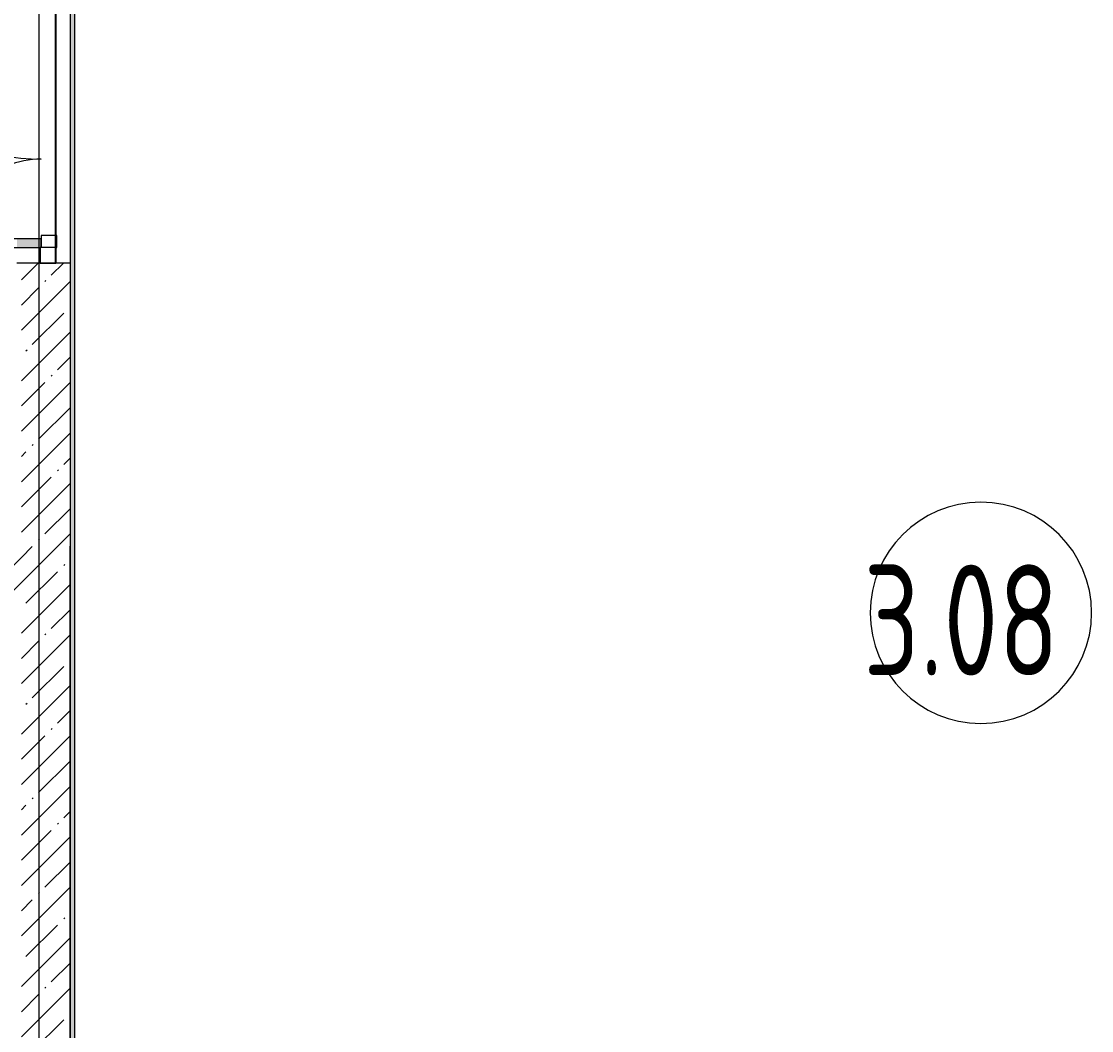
# Model space of a CAD drawing. Header units: millimetres. Extents: x -1113 to 415037, y -3642 to 354837.
# Drawn here: x 364707 to 369543, y 5711 to 10271 of the extents above; entities that cross this region are included whole.
import ezdxf

# ---------------------------------------------------------------- set-up
doc = ezdxf.new("R2010")
doc.units = ezdxf.units.MM
for name, color, linetype, lineweight in [('A-AREA-IDEN', 7, 'Continuous', 9), ('A-DETL-GENF', 7, 'Continuous', 9), ('A-FLOR', 7, 'Continuous', 9), ('A-GLAZ-CWMG', 7, 'Continuous', 9), ('A-GLAZ-CWMG-1', 7, 'Continuous', 20), ('A-WALL', 7, 'Continuous', 5), ('I-WALL', 7, 'Continuous', 5), ('Оси', 7, 'Continuous', 9)]:
    doc.layers.add(name, color=color, linetype=linetype, lineweight=lineweight)
doc.layers.add('A-AREA-PATT-3', color=7, linetype='Continuous', lineweight=5, true_color=0xe6fae8, transparency=1)
doc.layers.add('A-FLOR-PATT-1', color=7, linetype='Continuous', lineweight=9, true_color=0xeef6ff, transparency=0.5)
for name, color, linetype, lineweight, true_color in [('A-DOOR-1', 7, 'Continuous', 5, 0xc0c0c0), ('A-WALL-1', 9, 'Continuous', 5, 0x808080), ('A-WALL-FNSH-1', 9, 'Continuous', 5, 0x808080)]:
    doc.layers.add(name, color=color, linetype=linetype, lineweight=lineweight, true_color=true_color)
doc.styles.add('СПДС', font='ГОСТ тип А.ttf', dxfattribs={"width": 0.9})
pattern_1 = [(45, (289227.4, 1e-08), (-114.04925, 114.04925), []), (45, (289341.45, 1e-08), (-114.04925, 114.04925), [201.612, -40.322, 6.706, -33.617])]

# ---------------------------------------------------------------- blocks, each defined once
blk = doc.blocks.new('Прямоугольный импост - 50 x 70 мм-32306832-Объем проектирования 3 этажа')
at = {"layer": 'A-GLAZ-CWMG-1'}
for p, q in [((-70, 35), (0, 35)), ((-70, -35), (-70, 35)), ((0, 35), (0, -35)), ((0, -35), (-70, -35))]:
    blk.add_line(p, q, dxfattribs=at)
blk = doc.blocks.new('Дверь_Витражная_остекление_ - ДВН_ДАО_Главный вход_1200 в свету Д-22 _п_-32306833-Объем проектирования 3 этажа')
at = {"layer": 'A-DETL-GENF'}
for p, q in [((-650, 35), (-650, 40)), ((-650, 40), (-595, 40)), ((-595, 40), (-595, -30)), ((650, 40), (595, 40)), ((595, 40), (595, -30)), ((650, 35), (650, 40)), ((-610, -30), (-650, -30)), ((-595, -30), (-650, -30)), ((-650, -35), (-650, -930)), ((-610, -930), (-610, -30)), ((595, -30), (650, -30)), ((610, -30), (610, -430)), ((650, -30), (610, -30)), ((650, -430), (650, -35)), ((610, -430), (650, -430)), ((-650, -930), (-610, -930))]:
    blk.add_line(p, q, dxfattribs=at)
at = {"layer": 'A-DOOR-1'}
for p, q in [((-650, -930), (-650, -35)), ((650, -430), (650, -35))]:
    blk.add_line(p, q, dxfattribs=at)
for centre, radius, start, end in [((-650, -30), 900, 270, 0), ((650, -30), 400, 180, 270)]:
    blk.add_arc(centre, radius, start, end, dxfattribs=at)
blk = doc.blocks.new('Марка_Помещения - Номер-25198446-Объем проектирования 3 этажа')
at = {"layer": 'A-AREA-IDEN'}
for start, end in [(360, 180), (180, 360)]:
    blk.add_arc((0, 0), 2.5, start, end, dxfattribs=at)

msp = doc.modelspace()

# ---------------------------------------------------------------- hatches: boundary and pattern name
at = {"layer": 'A-AREA-PATT-3'}
h = msp.add_hatch(color=256, dxfattribs=at)
h.paths.add_polyline_path([(364947.4, 9179), (364947.4, 10619), (364937.4, 10619), (364938.7, 9179), (364944.1, 9179)])
h.paths.add_polyline_path([(367737.2, 11321), (367742.4, 11321), (367742.4, 11325), (366542.4, 11325), (366542.4, 11321), (367177.6, 11321)])
at = {"layer": 'A-FLOR-PATT-1'}
h = msp.add_hatch(color=256, dxfattribs=at)
h.paths.add_polyline_path([(364687.4, 9249), (364797.4, 9249), (364797.4, 9289), (364687.4, 9289)])
h.paths.add_polyline_path([(364687.4, 10509), (364797.4, 10509), (364797.4, 10549), (364687.4, 10549)])
at = {"layer": 'I-WALL'}
h = msp.add_hatch(dxfattribs=at)
h.set_pattern_fill('FP_1', color=256, style=0, pattern_type=2)
h.set_pattern_definition(pattern_1)
h.paths.add_polyline_path([(364707.4, 7900), (364927.4, 7900), (364927.4, 9179), (364707.4, 9179), (364707.4, 8200)])
h.paths.add_polyline_path([(364865.7, 10619), (364927.4, 10619), (364927.4, 10900), (364707.4, 10900), (364707.4, 10619)])
h = msp.add_hatch(dxfattribs=at)
h.set_pattern_fill('FP_191', color=256, style=0, pattern_type=2)
h.set_pattern_definition([(0, (289227.4, 1e-08), (243.84, 60.96), [20.117, -162.763, 20.117, -162.763, -975.36]), (0, (289227.4, 1e-08), (243.84, 60.96), [-365.76, 20.117, -345.643, 20.117, -162.763, -426.72]), (0, (289227.4, 1e-08), (243.84, 60.96), [-914.4, 20.117, -101.803, 20.117, -284.683]), (120, (289318.84, 30.48), (-174.71291, 180.691634), [20.117, -162.763, 20.117, -162.763, -975.36]), (120, (289318.84, 30.48), (-174.71291, 180.691634), [-365.76, 20.117, -345.643, 20.117, -162.763, -426.72]), (120, (289318.84, 30.48), (-174.71291, 180.691634), [-914.4, 20.117, -101.803, 20.117, -284.683]), (240, (289349.32, 152.4), (-69.12709, -241.651634), [20.117, -162.763, 20.117, -162.763, -975.36]), (240, (289349.32, 152.4), (-69.12709, -241.651634), [-365.76, 20.117, -345.643, 20.117, -162.763, -426.72]), (240, (289349.32, 152.4), (-69.12709, -241.651634), [-914.4, 20.117, -101.803, 20.117, -284.683])])
h.paths.add_polyline_path([(364927.4, 4050), (364947.4, 4050), (364946.4, 10880), (364927.4, 10900), (364927.4, 4050)])
h.paths.add_polyline_path([(364947.4, 10880), (364947.4, 10900), (364927.4, 10900)])
h = msp.add_hatch(dxfattribs=at)
h.set_pattern_fill('FP_1', color=256, style=0, pattern_type=2)
h.set_pattern_definition(pattern_1)
h.paths.add_polyline_path([(364687.4, 7680), (364707.4, 7680), (364707.4, 7900), (362932.4, 7900), (362932.4, 7680), (363914.3, 7680)])
h.paths.add_polyline_path([(361194.8, 7680), (361532.4, 7680), (361532.4, 7900), (361087.4, 7900), (361087.4, 7680)])
h = msp.add_hatch(dxfattribs=at)
h.set_pattern_fill('FP_1', color=256, style=0, pattern_type=2)
h.set_pattern_definition(pattern_1)
h.paths.add_polyline_path([(364707.4, 120), (364927.4, 120), (364927.4, 350), (364707.4, 350), (364707.4, 140)])
h.paths.add_polyline_path([(364707.4, 1150), (364927.4, 1150), (364927.4, 3550), (364707.4, 3550), (364707.4, 1620)])
h.paths.add_polyline_path([(364707.4, 4050), (364927.4, 4050), (364927.4, 7900), (364707.4, 7900), (364707.4, 4483.7)])

# ---------------------------------------------------------------- linework, layer by layer
msp.add_lwpolyline([(364862.4, 9179), (364862.4, 10579)])
at = {"layer": 'A-FLOR'}
msp.add_line((364948.4, 4070), (364948.4, 9100), dxfattribs=at)
at = {"layer": 'A-WALL'}
msp.add_line((364947.4, 10880), (364947.4, 4070), dxfattribs=at)
at = {"layer": 'A-WALL-1'}
for p, q in [((364927.4, 10900), (364927.4, 4050)), ((364927.4, 9179), (364687.4, 9179)), ((364927.4, 4050), (364927.4, 7900))]:
    msp.add_line(p, q, dxfattribs=at)
at = {"layer": 'A-WALL-FNSH-1'}
for p, q in [((364948.4, 9179), (364947.4, 9179)), ((364948.4, 9100), (364948.4, 9179))]:
    msp.add_line(p, q, dxfattribs=at)
at = {"layer": 'Оси'}
msp.add_lwpolyline([(364787.4, -1906.3), (364787.4, 3093.7), (364787.4, 22578.1), (364787.4, 27578.1)], dxfattribs=at)

# ---------------------------------------------------------------- block references
at = {"layer": 'A-AREA-IDEN', "xscale": 199.9999999999999, "yscale": 199.9999999999999, "zscale": 199.9999999999999}
msp.add_blockref('Марка_Помещения - Номер-25198446-Объем проектирования 3 этажа', (369043.2, 7598.6), dxfattribs=at)
at = {"layer": 'A-DOOR-1', "rotation": 269.9999999999994}
msp.add_blockref('Дверь_Витражная_остекление_ - ДВН_ДАО_Главный вход_1200 в свету Д-22 _п_-32306833-Объем проектирования 3 этажа', (364827.4, 9899), dxfattribs=at)
at = {"layer": 'A-GLAZ-CWMG', "extrusion": (0, 0, -1), "rotation": 270.0000000000006}
msp.add_blockref('Прямоугольный импост - 50 x 70 мм-32306832-Объем проектирования 3 этажа', (-364827.4, 9179), dxfattribs=at)

# ---------------------------------------------------------------- texts
at = {"layer": 'A-AREA-IDEN', "insert": (368511.7, 7815.7), "char_height": 500, "width": 1327.594, "attachment_point": 1, "style": 'СПДС'}
msp.add_mtext('3.08', dxfattribs=at)

doc.saveas('drawing.dxf')
